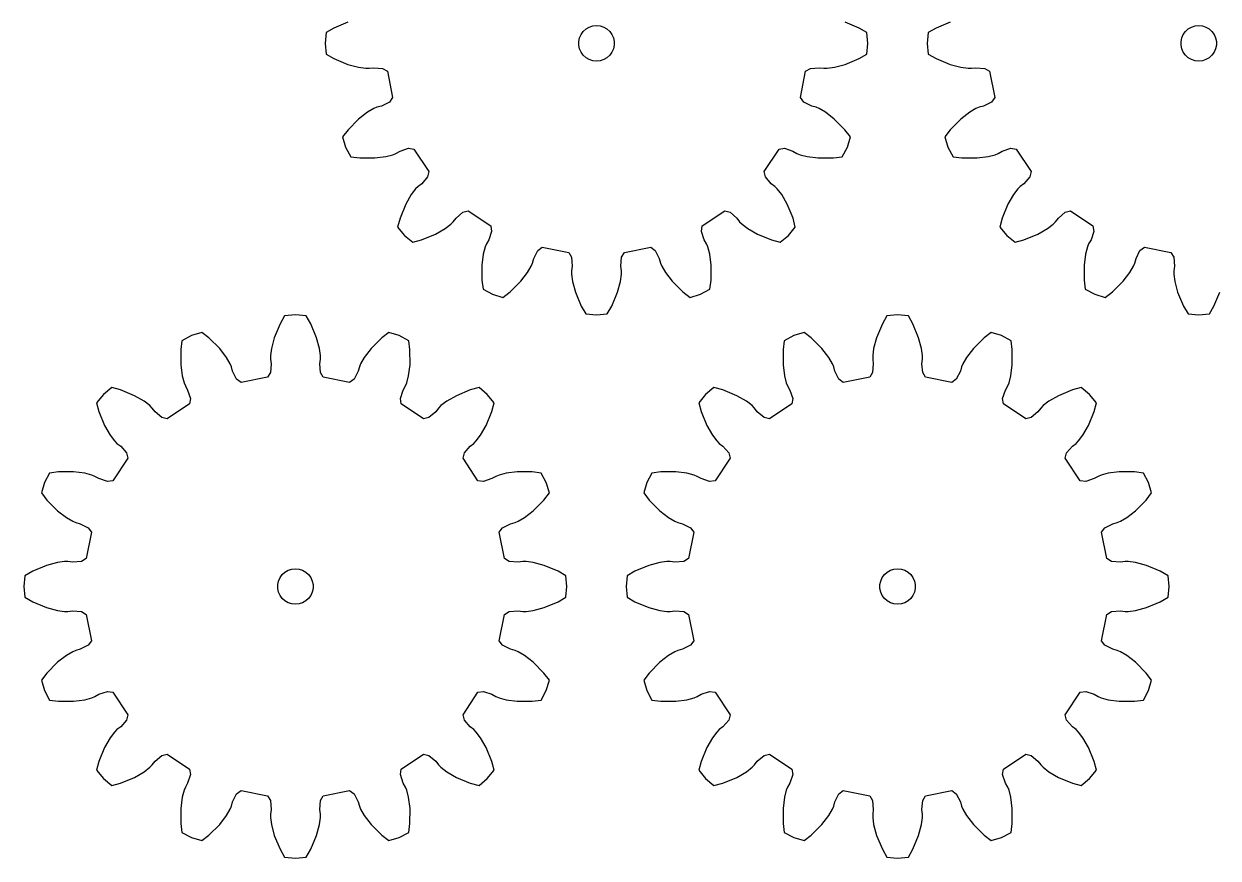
# Model space of a CAD drawing. Extents: x 0 to 198, y 0 to 229.
# Drawn here: x 0 to 100.8, y 0 to 70.4 of the extents above; entities that cross this region are included whole.
import ezdxf

# ---------------------------------------------------------------- set-up
doc = ezdxf.new("R2010")
doc.units = 0

msp = doc.modelspace()

# ---------------------------------------------------------------- linework, layer by layer
for p, q in [((25.51, 69.66), (25.42, 68.75)), ((26.17, 70.04), (25.51, 69.66)), ((27.34, 70.53), (26.17, 70.04)), ((47.04, 69.5), (47.22, 69.76)), ((47.22, 69.76), (47.45, 69.97)), ((47.45, 69.97), (47.73, 70.13)), ((47.73, 70.13), (48.02, 70.22)), ((48.02, 70.22), (48.34, 70.25)), ((48.34, 70.25), (48.65, 70.22)), ((48.65, 70.22), (48.95, 70.13)), ((48.95, 70.13), (49.22, 69.97)), ((49.22, 69.97), (49.45, 69.76)), ((49.45, 69.76), (49.64, 69.5)), ((70.51, 70.04), (69.33, 70.53)), ((71.17, 69.66), (70.51, 70.04)), ((71.25, 68.75), (71.17, 69.66)), ((76.34, 69.66), (76.25, 68.75)), ((77, 70.04), (76.34, 69.66)), ((78.18, 70.53), (77, 70.04)), ((97.87, 69.5), (98.06, 69.76)), ((98.06, 69.76), (98.29, 69.97)), ((98.29, 69.97), (98.56, 70.13)), ((98.56, 70.13), (98.86, 70.22)), ((98.86, 70.22), (99.17, 70.25)), ((99.17, 70.25), (99.49, 70.22)), ((99.49, 70.22), (99.78, 70.13)), ((99.78, 70.13), (100.05, 69.97)), ((100.05, 69.97), (100.29, 69.76)), ((100.29, 69.76), (100.47, 69.5)), ((25.42, 68.75), (25.51, 67.85)), ((46.84, 68.91), (46.91, 69.22)), ((46.84, 68.6), (46.84, 68.91)), ((46.91, 68.29), (46.84, 68.6)), ((46.91, 69.22), (47.04, 69.5)), ((49.64, 69.5), (49.76, 69.22)), ((49.76, 69.22), (49.83, 68.91)), ((49.83, 68.6), (49.76, 68.29)), ((49.83, 68.91), (49.83, 68.6)), ((71.17, 67.85), (71.25, 68.75)), ((76.25, 68.75), (76.34, 67.85)), ((97.68, 68.91), (97.75, 69.22)), ((97.68, 68.6), (97.68, 68.91)), ((97.75, 68.29), (97.68, 68.6)), ((97.75, 69.22), (97.87, 69.5)), ((100.47, 69.5), (100.6, 69.22)), ((100.6, 69.22), (100.67, 68.91)), ((100.67, 68.6), (100.6, 68.29)), ((100.67, 68.91), (100.67, 68.6)), ((25.51, 67.85), (26.17, 67.47)), ((47.04, 68), (46.91, 68.29)), ((47.22, 67.75), (47.04, 68)), ((47.45, 67.54), (47.22, 67.75)), ((49.45, 67.75), (49.22, 67.54)), ((49.64, 68), (49.45, 67.75)), ((49.76, 68.29), (49.64, 68)), ((70.51, 67.47), (71.17, 67.85)), ((76.34, 67.85), (77, 67.47)), ((97.87, 68), (97.75, 68.29)), ((98.06, 67.75), (97.87, 68)), ((98.29, 67.54), (98.06, 67.75)), ((100.29, 67.75), (100.05, 67.54)), ((100.47, 68), (100.29, 67.75)), ((100.6, 68.29), (100.47, 68)), ((26.17, 67.47), (27.34, 66.98)), ((27.34, 66.98), (28.25, 66.73)), ((28.25, 66.73), (28.86, 66.65)), ((28.86, 66.65), (29.14, 66.65)), ((29.14, 66.65), (29.53, 66.7)), ((29.53, 66.7), (30.28, 66.64)), ((30.28, 66.64), (30.68, 66.4)), ((47.73, 67.38), (47.45, 67.54)), ((48.02, 67.29), (47.73, 67.38)), ((48.34, 67.25), (48.02, 67.29)), ((48.65, 67.29), (48.34, 67.25)), ((48.95, 67.38), (48.65, 67.29)), ((49.22, 67.54), (48.95, 67.38)), ((65.99, 66.4), (66.39, 66.64)), ((66.39, 66.64), (67.14, 66.7)), ((67.14, 66.7), (67.53, 66.65)), ((67.53, 66.65), (67.81, 66.65)), ((67.81, 66.65), (68.42, 66.73)), ((68.42, 66.73), (69.33, 66.98)), ((69.33, 66.98), (70.51, 67.47)), ((77, 67.47), (78.18, 66.98)), ((78.18, 66.98), (79.09, 66.73)), ((79.09, 66.73), (79.7, 66.65)), ((79.7, 66.65), (79.98, 66.65)), ((79.98, 66.65), (80.37, 66.7)), ((80.37, 66.7), (81.12, 66.64)), ((81.12, 66.64), (81.52, 66.4)), ((98.56, 67.38), (98.29, 67.54)), ((98.86, 67.29), (98.56, 67.38)), ((99.17, 67.25), (98.86, 67.29)), ((99.49, 67.29), (99.17, 67.25)), ((99.78, 67.38), (99.49, 67.29)), ((100.05, 67.54), (99.78, 67.38)), ((30.68, 66.4), (31.12, 64.17)), ((65.55, 64.17), (65.99, 66.4)), ((81.52, 66.4), (81.96, 64.17)), ((30.85, 63.8), (30.18, 63.46)), ((31.12, 64.17), (30.85, 63.8)), ((65.83, 63.8), (65.55, 64.17)), ((66.5, 63.46), (65.83, 63.8)), ((81.68, 63.8), (81.01, 63.46)), ((81.96, 64.17), (81.68, 63.8)), ((29.01, 62.94), (28.26, 62.36)), ((29.54, 63.25), (29.01, 62.94)), ((29.8, 63.36), (29.54, 63.25)), ((30.18, 63.46), (29.8, 63.36)), ((66.88, 63.36), (66.5, 63.46)), ((67.14, 63.25), (66.88, 63.36)), ((67.67, 62.94), (67.14, 63.25)), ((68.41, 62.36), (67.67, 62.94)), ((79.84, 62.94), (79.1, 62.36)), ((80.37, 63.25), (79.84, 62.94)), ((80.63, 63.36), (80.37, 63.25)), ((81.01, 63.46), (80.63, 63.36)), ((28.26, 62.36), (27.36, 61.46)), ((69.31, 61.46), (68.41, 62.36)), ((79.1, 62.36), (78.2, 61.46)), ((27.36, 61.46), (26.9, 60.86)), ((26.9, 60.86), (27.16, 59.98)), ((69.78, 60.86), (69.31, 61.46)), ((69.51, 59.98), (69.78, 60.86)), ((78.2, 61.46), (77.73, 60.86)), ((77.73, 60.86), (78, 59.98)), ((27.16, 59.98), (27.59, 59.18)), ((31.41, 59.46), (31.75, 59.66)), ((31.75, 59.66), (32.46, 59.9)), ((32.46, 59.9), (32.92, 59.83)), ((32.92, 59.83), (34.19, 57.93)), ((62.48, 57.93), (63.75, 59.83)), ((63.75, 59.83), (64.21, 59.9)), ((64.21, 59.9), (64.92, 59.66)), ((64.92, 59.66), (65.26, 59.46)), ((69.08, 59.18), (69.51, 59.98)), ((78, 59.98), (78.43, 59.18)), ((82.25, 59.46), (82.59, 59.66)), ((82.59, 59.66), (83.3, 59.9)), ((83.3, 59.9), (83.76, 59.83)), ((83.76, 59.83), (85.03, 57.93)), ((27.59, 59.18), (28.35, 59.08)), ((28.35, 59.08), (29.62, 59.08)), ((29.62, 59.08), (30.56, 59.2)), ((30.56, 59.2), (31.15, 59.35)), ((31.15, 59.35), (31.41, 59.46)), ((65.26, 59.46), (65.52, 59.35)), ((65.52, 59.35), (66.12, 59.2)), ((66.12, 59.2), (67.05, 59.08)), ((67.05, 59.08), (68.33, 59.08)), ((68.33, 59.08), (69.08, 59.18)), ((78.43, 59.18), (79.18, 59.08)), ((79.18, 59.08), (80.46, 59.08)), ((80.46, 59.08), (81.39, 59.2)), ((81.39, 59.2), (81.99, 59.35)), ((81.99, 59.35), (82.25, 59.46)), ((34.08, 57.48), (33.58, 56.91)), ((34.19, 57.93), (34.08, 57.48)), ((62.6, 57.48), (62.48, 57.93)), ((63.09, 56.91), (62.6, 57.48)), ((84.91, 57.48), (84.42, 56.91)), ((85.03, 57.93), (84.91, 57.48)), ((33.07, 56.47), (32.7, 55.99)), ((33.27, 56.67), (33.07, 56.47)), ((33.58, 56.91), (33.27, 56.67)), ((63.4, 56.67), (63.09, 56.91)), ((63.6, 56.47), (63.4, 56.67)), ((63.97, 55.99), (63.6, 56.47)), ((83.91, 56.47), (83.54, 55.99)), ((84.11, 56.67), (83.91, 56.47)), ((84.42, 56.91), (84.11, 56.67)), ((32.7, 55.99), (32.23, 55.17)), ((64.44, 55.17), (63.97, 55.99)), ((83.54, 55.99), (83.07, 55.17)), ((32.23, 55.17), (31.75, 53.99)), ((36.49, 54), (37.06, 54.5)), ((37.06, 54.5), (37.51, 54.61)), ((37.51, 54.61), (39.41, 53.34)), ((57.27, 53.34), (59.16, 54.61)), ((59.16, 54.61), (59.61, 54.5)), ((59.61, 54.5), (60.18, 54)), ((64.93, 53.99), (64.44, 55.17)), ((83.07, 55.17), (82.58, 53.99)), ((87.33, 54), (87.9, 54.5)), ((87.9, 54.5), (88.35, 54.61)), ((88.35, 54.61), (90.24, 53.34)), ((31.75, 53.99), (31.55, 53.25)), ((35.57, 53.12), (36.05, 53.49)), ((36.05, 53.49), (36.25, 53.69)), ((36.25, 53.69), (36.49, 54)), ((60.18, 54), (60.42, 53.69)), ((60.42, 53.69), (60.62, 53.49)), ((60.62, 53.49), (61.11, 53.12)), ((65.12, 53.25), (64.93, 53.99)), ((82.58, 53.99), (82.39, 53.25)), ((86.4, 53.12), (86.89, 53.49)), ((86.89, 53.49), (87.09, 53.69)), ((87.09, 53.69), (87.33, 54)), ((31.55, 53.25), (32.13, 52.55)), ((32.13, 52.55), (32.84, 51.97)), ((33.57, 52.17), (34.75, 52.65)), ((34.75, 52.65), (35.57, 53.12)), ((39.48, 52.88), (39.24, 52.17)), ((39.41, 53.34), (39.48, 52.88)), ((57.2, 52.88), (57.27, 53.34)), ((57.43, 52.17), (57.2, 52.88)), ((61.11, 53.12), (61.92, 52.65)), ((61.92, 52.65), (63.1, 52.17)), ((63.84, 51.97), (64.54, 52.55)), ((64.54, 52.55), (65.12, 53.25)), ((82.39, 53.25), (82.97, 52.55)), ((82.97, 52.55), (83.67, 51.97)), ((84.41, 52.17), (85.59, 52.65)), ((85.59, 52.65), (86.4, 53.12)), ((90.31, 52.88), (90.08, 52.17)), ((90.24, 53.34), (90.31, 52.88)), ((32.84, 51.97), (33.57, 52.17)), ((38.94, 51.57), (38.78, 50.97)), ((39.04, 51.83), (38.94, 51.57)), ((39.24, 52.17), (39.04, 51.83)), ((43.38, 51.27), (43.75, 51.54)), ((43.75, 51.54), (45.99, 51.1)), ((50.69, 51.1), (52.92, 51.54)), ((52.92, 51.54), (53.3, 51.27)), ((57.63, 51.83), (57.43, 52.17)), ((57.74, 51.57), (57.63, 51.83)), ((57.89, 50.97), (57.74, 51.57)), ((63.1, 52.17), (63.84, 51.97)), ((83.67, 51.97), (84.41, 52.17)), ((89.77, 51.57), (89.62, 50.97)), ((89.88, 51.83), (89.77, 51.57)), ((90.08, 52.17), (89.88, 51.83)), ((94.21, 51.27), (94.59, 51.54)), ((94.59, 51.54), (96.82, 51.1)), ((38.78, 50.97), (38.66, 50.04)), ((42.94, 50.21), (43.04, 50.59)), ((43.04, 50.59), (43.38, 51.27)), ((45.99, 51.1), (46.23, 50.7)), ((46.23, 50.7), (46.28, 49.95)), ((50.39, 49.95), (50.45, 50.7)), ((50.45, 50.7), (50.69, 51.1)), ((53.3, 51.27), (53.63, 50.59)), ((53.63, 50.59), (53.73, 50.21)), ((58.02, 50.04), (57.89, 50.97)), ((89.62, 50.97), (89.49, 50.04)), ((93.78, 50.21), (93.88, 50.59)), ((93.88, 50.59), (94.21, 51.27)), ((96.82, 51.1), (97.06, 50.7)), ((97.06, 50.7), (97.12, 49.95)), ((38.66, 50.04), (38.66, 48.76)), ((41.95, 48.68), (42.52, 49.42)), ((42.52, 49.42), (42.83, 49.95)), ((42.83, 49.95), (42.94, 50.21)), ((46.28, 49.95), (46.23, 49.56)), ((46.23, 49.56), (46.23, 49.28)), ((50.44, 49.56), (50.39, 49.95)), ((50.44, 49.28), (50.44, 49.56)), ((53.73, 50.21), (53.84, 49.95)), ((53.84, 49.95), (54.15, 49.42)), ((54.15, 49.42), (54.73, 48.68)), ((58.01, 48.76), (58.02, 50.04)), ((89.49, 50.04), (89.5, 48.76)), ((92.78, 48.68), (93.36, 49.42)), ((93.36, 49.42), (93.67, 49.95)), ((93.67, 49.95), (93.78, 50.21)), ((97.12, 49.95), (97.07, 49.56)), ((97.07, 49.56), (97.07, 49.28)), ((38.66, 48.76), (38.76, 48.01)), ((41.04, 47.78), (41.95, 48.68)), ((46.23, 49.28), (46.31, 48.67)), ((46.31, 48.67), (46.56, 47.76)), ((50.12, 47.76), (50.36, 48.67)), ((50.36, 48.67), (50.44, 49.28)), ((54.73, 48.68), (55.63, 47.78)), ((57.91, 48.01), (58.01, 48.76)), ((89.5, 48.76), (89.6, 48.01)), ((91.88, 47.78), (92.78, 48.68)), ((97.07, 49.28), (97.15, 48.67)), ((97.15, 48.67), (97.39, 47.76)), ((38.76, 48.01), (39.57, 47.58)), ((39.57, 47.58), (40.44, 47.32)), ((40.44, 47.32), (41.04, 47.78)), ((46.56, 47.76), (47.05, 46.58)), ((49.63, 46.58), (50.12, 47.76)), ((55.63, 47.78), (56.23, 47.32)), ((56.23, 47.32), (57.11, 47.58)), ((57.11, 47.58), (57.91, 48.01)), ((89.6, 48.01), (90.4, 47.58)), ((90.4, 47.58), (91.28, 47.32)), ((91.28, 47.32), (91.88, 47.78)), ((97.39, 47.76), (97.88, 46.58)), ((100.46, 46.58), (100.95, 47.76)), ((47.05, 46.58), (47.43, 45.93)), ((49.24, 45.93), (49.63, 46.58)), ((97.88, 46.58), (98.27, 45.93)), ((100.08, 45.93), (100.46, 46.58)), ((22.01, 45.75), (21.63, 45.09)), ((22.92, 45.84), (22.01, 45.75)), ((23.83, 45.75), (22.92, 45.84)), ((24.21, 45.09), (23.83, 45.75)), ((47.43, 45.93), (48.34, 45.84)), ((48.34, 45.84), (49.24, 45.93)), ((72.85, 45.75), (72.47, 45.09)), ((73.75, 45.84), (72.85, 45.75)), ((74.66, 45.75), (73.75, 45.84)), ((75.04, 45.09), (74.66, 45.75)), ((98.27, 45.93), (99.17, 45.84)), ((99.17, 45.84), (100.08, 45.93)), ((15.02, 44.36), (14.15, 44.09)), ((15.62, 43.9), (15.02, 44.36)), ((21.63, 45.09), (21.14, 43.91)), ((24.7, 43.91), (24.21, 45.09)), ((30.82, 44.36), (30.21, 43.9)), ((31.69, 44.09), (30.82, 44.36)), ((65.86, 44.36), (64.98, 44.09)), ((66.46, 43.9), (65.86, 44.36)), ((72.47, 45.09), (71.98, 43.91)), ((75.53, 43.91), (75.04, 45.09)), ((81.65, 44.36), (81.05, 43.9)), ((82.53, 44.09), (81.65, 44.36)), ((13.34, 43.66), (13.24, 42.91)), ((14.15, 44.09), (13.34, 43.66)), ((16.53, 43), (15.62, 43.9)), ((21.14, 43.91), (20.89, 43)), ((24.94, 43), (24.7, 43.91)), ((30.21, 43.9), (29.31, 43)), ((32.49, 43.66), (31.69, 44.09)), ((32.59, 42.91), (32.49, 43.66)), ((64.18, 43.66), (64.08, 42.91)), ((64.98, 44.09), (64.18, 43.66)), ((67.36, 43), (66.46, 43.9)), ((71.98, 43.91), (71.73, 43)), ((75.78, 43), (75.53, 43.91)), ((81.05, 43.9), (80.15, 43)), ((83.33, 43.66), (82.53, 44.09)), ((83.43, 42.91), (83.33, 43.66)), ((13.24, 42.91), (13.24, 41.63)), ((17.1, 42.25), (16.53, 43)), ((20.89, 43), (20.81, 42.4)), ((20.81, 42.4), (20.81, 42.11)), ((25.03, 42.4), (24.94, 43)), ((25.03, 42.11), (25.03, 42.4)), ((29.31, 43), (28.73, 42.25)), ((32.6, 41.63), (32.59, 42.91)), ((64.08, 42.91), (64.08, 41.63)), ((67.94, 42.25), (67.36, 43)), ((71.73, 43), (71.65, 42.4)), ((71.65, 42.4), (71.65, 42.11)), ((75.86, 42.4), (75.78, 43)), ((75.86, 42.11), (75.86, 42.4)), ((80.15, 43), (79.57, 42.25)), ((83.43, 41.63), (83.43, 42.91)), ((13.24, 41.63), (13.36, 40.7)), ((17.41, 41.72), (17.1, 42.25)), ((17.52, 41.46), (17.41, 41.72)), ((17.62, 41.08), (17.52, 41.46)), ((20.81, 42.11), (20.86, 41.72)), ((20.86, 41.72), (20.81, 40.97)), ((24.98, 41.72), (25.03, 42.11)), ((25.03, 40.97), (24.98, 41.72)), ((28.32, 41.46), (28.21, 41.08)), ((28.42, 41.72), (28.32, 41.46)), ((28.73, 42.25), (28.42, 41.72)), ((32.48, 40.7), (32.6, 41.63)), ((64.08, 41.63), (64.2, 40.7)), ((68.25, 41.72), (67.94, 42.25)), ((68.36, 41.46), (68.25, 41.72)), ((68.46, 41.08), (68.36, 41.46)), ((71.7, 41.72), (71.64, 40.97)), ((71.65, 42.11), (71.7, 41.72)), ((75.81, 41.72), (75.86, 42.11)), ((75.87, 40.97), (75.81, 41.72)), ((79.15, 41.46), (79.05, 41.08)), ((79.26, 41.72), (79.15, 41.46)), ((79.57, 42.25), (79.26, 41.72)), ((83.31, 40.7), (83.43, 41.63)), ((13.36, 40.7), (13.52, 40.11)), ((17.96, 40.41), (17.62, 41.08)), ((18.33, 40.13), (17.96, 40.41)), ((20.57, 40.57), (18.33, 40.13)), ((20.81, 40.97), (20.57, 40.57)), ((25.27, 40.57), (25.03, 40.97)), ((27.5, 40.13), (25.27, 40.57)), ((27.88, 40.41), (27.5, 40.13)), ((28.21, 41.08), (27.88, 40.41)), ((32.32, 40.11), (32.48, 40.7)), ((64.2, 40.7), (64.35, 40.11)), ((68.8, 40.41), (68.46, 41.08)), ((69.17, 40.13), (68.8, 40.41)), ((71.4, 40.57), (69.17, 40.13)), ((71.64, 40.97), (71.4, 40.57)), ((76.11, 40.57), (75.87, 40.97)), ((78.34, 40.13), (76.11, 40.57)), ((78.71, 40.41), (78.34, 40.13)), ((79.05, 41.08), (78.71, 40.41)), ((83.16, 40.11), (83.31, 40.7)), ((7.42, 39.7), (6.71, 39.12)), ((8.15, 39.51), (7.42, 39.7)), ((9.33, 39.02), (8.15, 39.51)), ((13.52, 40.11), (13.63, 39.85)), ((13.63, 39.85), (13.82, 39.5)), ((13.82, 39.5), (14.06, 38.79)), ((31.78, 38.79), (32.02, 39.5)), ((32.02, 39.5), (32.21, 39.85)), ((32.21, 39.85), (32.32, 40.11)), ((37.68, 39.51), (36.51, 39.02)), ((38.42, 39.7), (37.68, 39.51)), ((39.12, 39.12), (38.42, 39.7)), ((58.25, 39.7), (57.55, 39.12)), ((58.99, 39.51), (58.25, 39.7)), ((60.17, 39.02), (58.99, 39.51)), ((64.35, 40.11), (64.46, 39.85)), ((64.46, 39.85), (64.66, 39.5)), ((64.66, 39.5), (64.9, 38.79)), ((82.61, 38.79), (82.85, 39.5)), ((82.85, 39.5), (83.05, 39.85)), ((83.05, 39.85), (83.16, 40.11)), ((88.52, 39.51), (87.34, 39.02)), ((89.26, 39.7), (88.52, 39.51)), ((89.96, 39.12), (89.26, 39.7)), ((6.71, 39.12), (6.13, 38.42)), ((6.13, 38.42), (6.33, 37.68)), ((10.15, 38.55), (9.33, 39.02)), ((10.64, 38.18), (10.15, 38.55)), ((13.99, 38.33), (12.1, 37.07)), ((14.06, 38.79), (13.99, 38.33)), ((31.85, 38.33), (31.78, 38.79)), ((33.74, 37.07), (31.85, 38.33)), ((35.69, 38.55), (35.2, 38.18)), ((36.51, 39.02), (35.69, 38.55)), ((39.7, 38.42), (39.12, 39.12)), ((39.51, 37.68), (39.7, 38.42)), ((57.55, 39.12), (56.97, 38.42)), ((56.97, 38.42), (57.17, 37.68)), ((60.99, 38.55), (60.17, 39.02)), ((61.47, 38.18), (60.99, 38.55)), ((64.83, 38.33), (62.93, 37.07)), ((64.9, 38.79), (64.83, 38.33)), ((82.68, 38.33), (82.61, 38.79)), ((84.58, 37.07), (82.68, 38.33)), ((86.52, 38.55), (86.04, 38.18)), ((87.34, 39.02), (86.52, 38.55)), ((90.54, 38.42), (89.96, 39.12)), ((90.34, 37.68), (90.54, 38.42)), ((6.33, 37.68), (6.81, 36.51)), ((10.84, 37.98), (10.64, 38.18)), ((11.08, 37.67), (10.84, 37.98)), ((11.64, 37.18), (11.08, 37.67)), ((34.76, 37.67), (34.19, 37.18)), ((35, 37.98), (34.76, 37.67)), ((35.2, 38.18), (35, 37.98)), ((39.02, 36.51), (39.51, 37.68)), ((57.17, 37.68), (57.65, 36.51)), ((61.67, 37.98), (61.47, 38.18)), ((61.91, 37.67), (61.67, 37.98)), ((62.48, 37.18), (61.91, 37.67)), ((85.6, 37.67), (85.03, 37.18)), ((85.84, 37.98), (85.6, 37.67)), ((86.04, 38.18), (85.84, 37.98)), ((89.86, 36.51), (90.34, 37.68)), ((6.81, 36.51), (7.28, 35.69)), ((12.1, 37.07), (11.64, 37.18)), ((34.19, 37.18), (33.74, 37.07)), ((38.55, 35.69), (39.02, 36.51)), ((57.65, 36.51), (58.12, 35.69)), ((62.93, 37.07), (62.48, 37.18)), ((85.03, 37.18), (84.58, 37.07)), ((89.39, 35.69), (89.86, 36.51)), ((7.28, 35.69), (7.66, 35.2)), ((38.18, 35.2), (38.55, 35.69)), ((58.12, 35.69), (58.49, 35.2)), ((89.02, 35.2), (89.39, 35.69)), ((7.66, 35.2), (7.86, 35)), ((7.86, 35), (8.17, 34.76)), ((8.17, 34.76), (8.66, 34.19)), ((37.18, 34.19), (37.67, 34.76)), ((37.67, 34.76), (37.98, 35)), ((37.98, 35), (38.18, 35.2)), ((58.49, 35.2), (58.69, 35)), ((58.69, 35), (59, 34.76)), ((59, 34.76), (59.5, 34.19)), ((88.01, 34.19), (88.51, 34.76)), ((88.51, 34.76), (88.82, 35)), ((88.82, 35), (89.02, 35.2)), ((8.77, 33.74), (7.51, 31.85)), ((8.66, 34.19), (8.77, 33.74)), ((37.07, 33.74), (37.18, 34.19)), ((38.33, 31.85), (37.07, 33.74)), ((59.61, 33.74), (58.34, 31.85)), ((59.5, 34.19), (59.61, 33.74)), ((87.9, 33.74), (88.01, 34.19)), ((89.17, 31.85), (87.9, 33.74)), ((2.17, 32.49), (1.74, 31.69)), ((2.93, 32.59), (2.17, 32.49)), ((4.2, 32.6), (2.93, 32.59)), ((5.14, 32.48), (4.2, 32.6)), ((5.73, 32.32), (5.14, 32.48)), ((5.99, 32.21), (5.73, 32.32)), ((40.11, 32.32), (39.85, 32.21)), ((40.7, 32.48), (40.11, 32.32)), ((41.63, 32.6), (40.7, 32.48)), ((42.91, 32.59), (41.63, 32.6)), ((43.66, 32.49), (42.91, 32.59)), ((44.09, 31.69), (43.66, 32.49)), ((53.01, 32.49), (52.58, 31.69)), ((53.76, 32.59), (53.01, 32.49)), ((55.04, 32.6), (53.76, 32.59)), ((55.97, 32.48), (55.04, 32.6)), ((56.57, 32.32), (55.97, 32.48)), ((56.83, 32.21), (56.57, 32.32)), ((90.94, 32.32), (90.68, 32.21)), ((91.54, 32.48), (90.94, 32.32)), ((92.47, 32.6), (91.54, 32.48)), ((93.75, 32.59), (92.47, 32.6)), ((94.5, 32.49), (93.75, 32.59)), ((94.93, 31.69), (94.5, 32.49)), ((1.74, 31.69), (1.48, 30.82)), ((6.33, 32.02), (5.99, 32.21)), ((7.05, 31.78), (6.33, 32.02)), ((7.51, 31.85), (7.05, 31.78)), ((38.79, 31.78), (38.33, 31.85)), ((39.5, 32.02), (38.79, 31.78)), ((39.85, 32.21), (39.5, 32.02)), ((44.36, 30.82), (44.09, 31.69)), ((52.58, 31.69), (52.32, 30.82)), ((57.17, 32.02), (56.83, 32.21)), ((57.88, 31.78), (57.17, 32.02)), ((58.34, 31.85), (57.88, 31.78)), ((89.63, 31.78), (89.17, 31.85)), ((90.34, 32.02), (89.63, 31.78)), ((90.68, 32.21), (90.34, 32.02)), ((95.19, 30.82), (94.93, 31.69)), ((1.48, 30.82), (1.94, 30.21)), ((43.9, 30.21), (44.36, 30.82)), ((52.32, 30.82), (52.78, 30.21)), ((94.73, 30.21), (95.19, 30.82)), ((1.94, 30.21), (2.84, 29.31)), ((2.84, 29.31), (3.59, 28.73)), ((42.25, 28.73), (43, 29.31)), ((43, 29.31), (43.9, 30.21)), ((52.78, 30.21), (53.68, 29.31)), ((53.68, 29.31), (54.42, 28.73)), ((93.09, 28.73), (93.83, 29.31)), ((93.83, 29.31), (94.73, 30.21)), ((3.59, 28.73), (4.12, 28.42)), ((4.12, 28.42), (4.38, 28.32)), ((4.38, 28.32), (4.76, 28.21)), ((41.08, 28.21), (41.46, 28.32)), ((41.46, 28.32), (41.72, 28.42)), ((41.72, 28.42), (42.25, 28.73)), ((54.42, 28.73), (54.95, 28.42)), ((54.95, 28.42), (55.21, 28.32)), ((55.21, 28.32), (55.59, 28.21)), ((91.92, 28.21), (92.3, 28.32)), ((92.3, 28.32), (92.56, 28.42)), ((92.56, 28.42), (93.09, 28.73)), ((4.76, 28.21), (5.43, 27.88)), ((5.71, 27.5), (5.26, 25.27)), ((5.43, 27.88), (5.71, 27.5)), ((40.13, 27.5), (40.41, 27.88)), ((40.57, 25.27), (40.13, 27.5)), ((40.41, 27.88), (41.08, 28.21)), ((55.59, 28.21), (56.27, 27.88)), ((56.54, 27.5), (56.1, 25.27)), ((56.27, 27.88), (56.54, 27.5)), ((90.97, 27.5), (91.24, 27.88)), ((91.41, 25.27), (90.97, 27.5)), ((91.24, 27.88), (91.92, 28.21)), ((5.26, 25.27), (4.86, 25.03)), ((40.97, 25.03), (40.57, 25.27)), ((56.1, 25.27), (55.7, 25.03)), ((91.81, 25.03), (91.41, 25.27)), ((0.75, 24.21), (0.09, 23.83)), ((1.92, 24.7), (0.75, 24.21)), ((2.83, 24.94), (1.92, 24.7)), ((3.44, 25.03), (2.83, 24.94)), ((3.72, 25.03), (3.44, 25.03)), ((4.11, 24.98), (3.72, 25.03)), ((4.86, 25.03), (4.11, 24.98)), ((22.04, 24.13), (22.31, 24.29)), ((22.31, 24.29), (22.61, 24.39)), ((22.61, 24.39), (22.92, 24.42)), ((22.92, 24.42), (23.23, 24.39)), ((23.23, 24.39), (23.53, 24.29)), ((23.53, 24.29), (23.8, 24.13)), ((41.72, 24.98), (40.97, 25.03)), ((42.11, 25.03), (41.72, 24.98)), ((42.4, 25.03), (42.11, 25.03)), ((43, 24.94), (42.4, 25.03)), ((43.91, 24.7), (43, 24.94)), ((45.09, 24.21), (43.91, 24.7)), ((45.75, 23.83), (45.09, 24.21)), ((51.58, 24.21), (50.93, 23.83)), ((52.76, 24.7), (51.58, 24.21)), ((53.67, 24.94), (52.76, 24.7)), ((54.28, 25.03), (53.67, 24.94)), ((54.56, 25.03), (54.28, 25.03)), ((54.95, 24.98), (54.56, 25.03)), ((55.7, 25.03), (54.95, 24.98)), ((72.87, 24.13), (73.14, 24.29)), ((73.14, 24.29), (73.44, 24.39)), ((73.44, 24.39), (73.75, 24.42)), ((73.75, 24.42), (74.07, 24.39)), ((74.07, 24.39), (74.37, 24.29)), ((74.37, 24.29), (74.64, 24.13)), ((92.56, 24.98), (91.81, 25.03)), ((92.95, 25.03), (92.56, 24.98)), ((93.23, 25.03), (92.95, 25.03)), ((93.84, 24.94), (93.23, 25.03)), ((94.75, 24.7), (93.84, 24.94)), ((95.93, 24.21), (94.75, 24.7)), ((96.58, 23.83), (95.93, 24.21)), ((0.09, 23.83), (0, 22.92)), ((21.43, 23.08), (21.49, 23.38)), ((21.49, 23.38), (21.62, 23.67)), ((21.62, 23.67), (21.8, 23.92)), ((21.8, 23.92), (22.04, 24.13)), ((23.8, 24.13), (24.03, 23.92)), ((24.03, 23.92), (24.22, 23.67)), ((24.22, 23.67), (24.34, 23.38)), ((24.34, 23.38), (24.41, 23.08)), ((45.84, 22.92), (45.75, 23.83)), ((50.93, 23.83), (50.84, 22.92)), ((72.26, 23.08), (72.33, 23.38)), ((72.33, 23.38), (72.46, 23.67)), ((72.46, 23.67), (72.64, 23.92)), ((72.64, 23.92), (72.87, 24.13)), ((74.64, 24.13), (74.87, 23.92)), ((74.87, 23.92), (75.05, 23.67)), ((75.05, 23.67), (75.18, 23.38)), ((75.18, 23.38), (75.25, 23.08)), ((96.67, 22.92), (96.58, 23.83)), ((0, 22.92), (0.09, 22.01)), ((21.43, 22.76), (21.43, 23.08)), ((21.49, 22.45), (21.43, 22.76)), ((21.62, 22.17), (21.49, 22.45)), ((24.34, 22.45), (24.22, 22.17)), ((24.41, 22.76), (24.34, 22.45)), ((24.41, 23.08), (24.41, 22.76)), ((45.75, 22.01), (45.84, 22.92)), ((50.84, 22.92), (50.93, 22.01)), ((72.26, 22.76), (72.26, 23.08)), ((72.33, 22.45), (72.26, 22.76)), ((72.46, 22.17), (72.33, 22.45)), ((75.18, 22.45), (75.05, 22.17)), ((75.25, 22.76), (75.18, 22.45)), ((75.25, 23.08), (75.25, 22.76)), ((96.58, 22.01), (96.67, 22.92)), ((0.09, 22.01), (0.75, 21.63)), ((0.75, 21.63), (1.92, 21.14)), ((21.8, 21.91), (21.62, 22.17)), ((22.04, 21.7), (21.8, 21.91)), ((22.31, 21.55), (22.04, 21.7)), ((22.61, 21.45), (22.31, 21.55)), ((22.92, 21.42), (22.61, 21.45)), ((23.23, 21.45), (22.92, 21.42)), ((23.53, 21.55), (23.23, 21.45)), ((23.8, 21.7), (23.53, 21.55)), ((24.03, 21.91), (23.8, 21.7)), ((24.22, 22.17), (24.03, 21.91)), ((43.91, 21.14), (45.09, 21.63)), ((45.09, 21.63), (45.75, 22.01)), ((50.93, 22.01), (51.58, 21.63)), ((51.58, 21.63), (52.76, 21.14)), ((72.64, 21.91), (72.46, 22.17)), ((72.87, 21.7), (72.64, 21.91)), ((73.14, 21.55), (72.87, 21.7)), ((73.44, 21.45), (73.14, 21.55)), ((73.75, 21.42), (73.44, 21.45)), ((74.07, 21.45), (73.75, 21.42)), ((74.37, 21.55), (74.07, 21.45)), ((74.64, 21.7), (74.37, 21.55)), ((74.87, 21.91), (74.64, 21.7)), ((75.05, 22.17), (74.87, 21.91)), ((94.75, 21.14), (95.93, 21.63)), ((95.93, 21.63), (96.58, 22.01)), ((1.92, 21.14), (2.83, 20.89)), ((2.83, 20.89), (3.44, 20.81)), ((3.44, 20.81), (3.72, 20.81)), ((3.72, 20.81), (4.11, 20.86)), ((4.11, 20.86), (4.86, 20.81)), ((4.86, 20.81), (5.26, 20.57)), ((5.26, 20.57), (5.71, 18.33)), ((40.13, 18.33), (40.57, 20.57)), ((40.57, 20.57), (40.97, 20.81)), ((40.97, 20.81), (41.72, 20.86)), ((41.72, 20.86), (42.11, 20.81)), ((42.11, 20.81), (42.4, 20.81)), ((42.4, 20.81), (43, 20.89)), ((43, 20.89), (43.91, 21.14)), ((52.76, 21.14), (53.67, 20.89)), ((53.67, 20.89), (54.28, 20.81)), ((54.28, 20.81), (54.56, 20.81)), ((54.56, 20.81), (54.95, 20.86)), ((54.95, 20.86), (55.7, 20.81)), ((55.7, 20.81), (56.1, 20.57)), ((56.1, 20.57), (56.54, 18.33)), ((90.97, 18.33), (91.41, 20.57)), ((91.41, 20.57), (91.81, 20.81)), ((91.81, 20.81), (92.56, 20.86)), ((92.56, 20.86), (92.95, 20.81)), ((92.95, 20.81), (93.23, 20.81)), ((93.23, 20.81), (93.84, 20.89)), ((93.84, 20.89), (94.75, 21.14)), ((5.71, 18.33), (5.43, 17.96)), ((40.41, 17.96), (40.13, 18.33)), ((56.54, 18.33), (56.27, 17.96)), ((91.24, 17.96), (90.97, 18.33)), ((4.12, 17.41), (3.59, 17.1)), ((4.38, 17.52), (4.12, 17.41)), ((4.76, 17.62), (4.38, 17.52)), ((5.43, 17.96), (4.76, 17.62)), ((41.08, 17.62), (40.41, 17.96)), ((41.46, 17.52), (41.08, 17.62)), ((41.72, 17.41), (41.46, 17.52)), ((42.25, 17.1), (41.72, 17.41)), ((54.95, 17.41), (54.42, 17.1)), ((55.21, 17.52), (54.95, 17.41)), ((55.59, 17.62), (55.21, 17.52)), ((56.27, 17.96), (55.59, 17.62)), ((91.92, 17.62), (91.24, 17.96)), ((92.3, 17.52), (91.92, 17.62)), ((92.56, 17.41), (92.3, 17.52)), ((93.09, 17.1), (92.56, 17.41)), ((2.84, 16.53), (1.94, 15.62)), ((3.59, 17.1), (2.84, 16.53)), ((43, 16.53), (42.25, 17.1)), ((43.9, 15.62), (43, 16.53)), ((53.68, 16.53), (52.78, 15.62)), ((54.42, 17.1), (53.68, 16.53)), ((93.83, 16.53), (93.09, 17.1)), ((94.73, 15.62), (93.83, 16.53)), ((1.94, 15.62), (1.48, 15.02)), ((44.36, 15.02), (43.9, 15.62)), ((52.78, 15.62), (52.32, 15.02)), ((95.19, 15.02), (94.73, 15.62)), ((1.48, 15.02), (1.74, 14.15)), ((1.74, 14.15), (2.17, 13.34)), ((43.66, 13.34), (44.09, 14.15)), ((44.09, 14.15), (44.36, 15.02)), ((52.32, 15.02), (52.58, 14.15)), ((52.58, 14.15), (53.01, 13.34)), ((94.5, 13.34), (94.93, 14.15)), ((94.93, 14.15), (95.19, 15.02)), ((2.17, 13.34), (2.93, 13.24)), ((2.93, 13.24), (4.2, 13.24)), ((4.2, 13.24), (5.14, 13.36)), ((5.14, 13.36), (5.73, 13.52)), ((5.73, 13.52), (5.99, 13.63)), ((5.99, 13.63), (6.33, 13.82)), ((6.33, 13.82), (7.05, 14.06)), ((7.05, 14.06), (7.51, 13.99)), ((7.51, 13.99), (8.77, 12.1)), ((37.07, 12.1), (38.33, 13.99)), ((38.33, 13.99), (38.79, 14.06)), ((38.79, 14.06), (39.5, 13.82)), ((39.5, 13.82), (39.85, 13.63)), ((39.85, 13.63), (40.11, 13.52)), ((40.11, 13.52), (40.7, 13.36)), ((40.7, 13.36), (41.63, 13.24)), ((41.63, 13.24), (42.91, 13.24)), ((42.91, 13.24), (43.66, 13.34)), ((53.01, 13.34), (53.76, 13.24)), ((53.76, 13.24), (55.04, 13.24)), ((55.04, 13.24), (55.97, 13.36)), ((55.97, 13.36), (56.57, 13.52)), ((56.57, 13.52), (56.83, 13.63)), ((56.83, 13.63), (57.17, 13.82)), ((57.17, 13.82), (57.88, 14.06)), ((57.88, 14.06), (58.34, 13.99)), ((58.34, 13.99), (59.61, 12.1)), ((87.9, 12.1), (89.17, 13.99)), ((89.17, 13.99), (89.63, 14.06)), ((89.63, 14.06), (90.34, 13.82)), ((90.34, 13.82), (90.68, 13.63)), ((90.68, 13.63), (90.94, 13.52)), ((90.94, 13.52), (91.54, 13.36)), ((91.54, 13.36), (92.47, 13.24)), ((92.47, 13.24), (93.75, 13.24)), ((93.75, 13.24), (94.5, 13.34)), ((8.66, 11.64), (8.17, 11.08)), ((8.77, 12.1), (8.66, 11.64)), ((37.18, 11.64), (37.07, 12.1)), ((37.67, 11.08), (37.18, 11.64)), ((59.5, 11.64), (59, 11.08)), ((59.61, 12.1), (59.5, 11.64)), ((88.01, 11.64), (87.9, 12.1)), ((88.51, 11.08), (88.01, 11.64)), ((7.28, 10.15), (6.81, 9.33)), ((7.66, 10.64), (7.28, 10.15)), ((7.86, 10.84), (7.66, 10.64)), ((8.17, 11.08), (7.86, 10.84)), ((37.98, 10.84), (37.67, 11.08)), ((38.18, 10.64), (37.98, 10.84)), ((38.55, 10.15), (38.18, 10.64)), ((39.02, 9.33), (38.55, 10.15)), ((58.12, 10.15), (57.65, 9.33)), ((58.49, 10.64), (58.12, 10.15)), ((58.69, 10.84), (58.49, 10.64)), ((59, 11.08), (58.69, 10.84)), ((88.82, 10.84), (88.51, 11.08)), ((89.02, 10.64), (88.82, 10.84)), ((89.39, 10.15), (89.02, 10.64)), ((89.86, 9.33), (89.39, 10.15)), ((6.81, 9.33), (6.33, 8.15)), ((39.51, 8.15), (39.02, 9.33)), ((57.65, 9.33), (57.17, 8.15)), ((90.34, 8.15), (89.86, 9.33)), ((6.33, 8.15), (6.13, 7.42)), ((10.84, 7.86), (11.08, 8.17)), ((11.08, 8.17), (11.64, 8.66)), ((11.64, 8.66), (12.1, 8.77)), ((12.1, 8.77), (13.99, 7.51)), ((31.85, 7.51), (33.74, 8.77)), ((33.74, 8.77), (34.19, 8.66)), ((34.19, 8.66), (34.76, 8.17)), ((34.76, 8.17), (35, 7.86)), ((39.7, 7.42), (39.51, 8.15)), ((57.17, 8.15), (56.97, 7.42)), ((61.67, 7.86), (61.91, 8.17)), ((61.91, 8.17), (62.48, 8.66)), ((62.48, 8.66), (62.93, 8.77)), ((62.93, 8.77), (64.83, 7.51)), ((82.68, 7.51), (84.58, 8.77)), ((84.58, 8.77), (85.03, 8.66)), ((85.03, 8.66), (85.6, 8.17)), ((85.6, 8.17), (85.84, 7.86)), ((90.54, 7.42), (90.34, 8.15)), ((6.13, 7.42), (6.71, 6.71)), ((9.33, 6.81), (10.15, 7.28)), ((10.15, 7.28), (10.64, 7.66)), ((10.64, 7.66), (10.84, 7.86)), ((13.99, 7.51), (14.06, 7.05)), ((31.78, 7.05), (31.85, 7.51)), ((35, 7.86), (35.2, 7.66)), ((35.2, 7.66), (35.69, 7.28)), ((35.69, 7.28), (36.51, 6.81)), ((39.12, 6.71), (39.7, 7.42)), ((56.97, 7.42), (57.55, 6.71)), ((60.17, 6.81), (60.99, 7.28)), ((60.99, 7.28), (61.47, 7.66)), ((61.47, 7.66), (61.67, 7.86)), ((64.83, 7.51), (64.9, 7.05)), ((82.61, 7.05), (82.68, 7.51)), ((85.84, 7.86), (86.04, 7.66)), ((86.04, 7.66), (86.52, 7.28)), ((86.52, 7.28), (87.34, 6.81)), ((89.96, 6.71), (90.54, 7.42)), ((6.71, 6.71), (7.42, 6.13)), ((7.42, 6.13), (8.15, 6.33)), ((8.15, 6.33), (9.33, 6.81)), ((13.82, 6.33), (13.63, 5.99)), ((14.06, 7.05), (13.82, 6.33)), ((32.02, 6.33), (31.78, 7.05)), ((32.21, 5.99), (32.02, 6.33)), ((36.51, 6.81), (37.68, 6.33)), ((37.68, 6.33), (38.42, 6.13)), ((38.42, 6.13), (39.12, 6.71)), ((57.55, 6.71), (58.25, 6.13)), ((58.25, 6.13), (58.99, 6.33)), ((58.99, 6.33), (60.17, 6.81)), ((64.66, 6.33), (64.46, 5.99)), ((64.9, 7.05), (64.66, 6.33)), ((82.85, 6.33), (82.61, 7.05)), ((83.05, 5.99), (82.85, 6.33)), ((87.34, 6.81), (88.52, 6.33)), ((88.52, 6.33), (89.26, 6.13)), ((89.26, 6.13), (89.96, 6.71)), ((13.36, 5.14), (13.24, 4.2)), ((13.52, 5.73), (13.36, 5.14)), ((13.63, 5.99), (13.52, 5.73)), ((17.62, 4.76), (17.96, 5.43)), ((17.96, 5.43), (18.33, 5.71)), ((18.33, 5.71), (20.57, 5.26)), ((20.57, 5.26), (20.81, 4.86)), ((25.03, 4.86), (25.27, 5.26)), ((25.27, 5.26), (27.5, 5.71)), ((27.5, 5.71), (27.88, 5.43)), ((27.88, 5.43), (28.21, 4.76)), ((32.32, 5.73), (32.21, 5.99)), ((32.48, 5.14), (32.32, 5.73)), ((32.6, 4.2), (32.48, 5.14)), ((64.2, 5.14), (64.08, 4.2)), ((64.35, 5.73), (64.2, 5.14)), ((64.46, 5.99), (64.35, 5.73)), ((68.46, 4.76), (68.8, 5.43)), ((68.8, 5.43), (69.17, 5.71)), ((69.17, 5.71), (71.4, 5.26)), ((71.4, 5.26), (71.64, 4.86)), ((75.87, 4.86), (76.11, 5.26)), ((76.11, 5.26), (78.34, 5.71)), ((78.34, 5.71), (78.71, 5.43)), ((78.71, 5.43), (79.05, 4.76)), ((83.16, 5.73), (83.05, 5.99)), ((83.31, 5.14), (83.16, 5.73)), ((83.43, 4.2), (83.31, 5.14)), ((13.24, 4.2), (13.24, 2.93)), ((17.1, 3.59), (17.41, 4.12)), ((17.41, 4.12), (17.52, 4.38)), ((17.52, 4.38), (17.62, 4.76)), ((20.81, 4.86), (20.86, 4.11)), ((20.86, 4.11), (20.81, 3.72)), ((24.98, 4.11), (25.03, 4.86)), ((25.03, 3.72), (24.98, 4.11)), ((28.21, 4.76), (28.32, 4.38)), ((28.32, 4.38), (28.42, 4.12)), ((28.42, 4.12), (28.73, 3.59)), ((32.59, 2.93), (32.6, 4.2)), ((64.08, 4.2), (64.08, 2.93)), ((67.94, 3.59), (68.25, 4.12)), ((68.25, 4.12), (68.36, 4.38)), ((68.36, 4.38), (68.46, 4.76)), ((71.64, 4.86), (71.7, 4.11)), ((71.7, 4.11), (71.65, 3.72)), ((75.81, 4.11), (75.87, 4.86)), ((75.86, 3.72), (75.81, 4.11)), ((79.05, 4.76), (79.15, 4.38)), ((79.15, 4.38), (79.26, 4.12)), ((79.26, 4.12), (79.57, 3.59)), ((83.43, 2.93), (83.43, 4.2)), ((16.53, 2.84), (17.1, 3.59)), ((20.81, 3.72), (20.81, 3.44)), ((20.81, 3.44), (20.89, 2.83)), ((24.94, 2.83), (25.03, 3.44)), ((25.03, 3.44), (25.03, 3.72)), ((28.73, 3.59), (29.31, 2.84)), ((67.36, 2.84), (67.94, 3.59)), ((71.65, 3.72), (71.65, 3.44)), ((71.65, 3.44), (71.73, 2.83)), ((75.78, 2.83), (75.86, 3.44)), ((75.86, 3.44), (75.86, 3.72)), ((79.57, 3.59), (80.15, 2.84)), ((13.24, 2.93), (13.34, 2.17)), ((13.34, 2.17), (14.15, 1.74)), ((15.62, 1.94), (16.53, 2.84)), ((20.89, 2.83), (21.14, 1.92)), ((24.7, 1.92), (24.94, 2.83)), ((29.31, 2.84), (30.21, 1.94)), ((31.69, 1.74), (32.49, 2.17)), ((32.49, 2.17), (32.59, 2.93)), ((64.08, 2.93), (64.18, 2.17)), ((64.18, 2.17), (64.98, 1.74)), ((66.46, 1.94), (67.36, 2.84)), ((71.73, 2.83), (71.98, 1.92)), ((75.53, 1.92), (75.78, 2.83)), ((80.15, 2.84), (81.05, 1.94)), ((82.53, 1.74), (83.33, 2.17)), ((83.33, 2.17), (83.43, 2.93)), ((14.15, 1.74), (15.02, 1.48)), ((15.02, 1.48), (15.62, 1.94)), ((21.14, 1.92), (21.63, 0.75)), ((24.21, 0.75), (24.7, 1.92)), ((30.21, 1.94), (30.82, 1.48)), ((30.82, 1.48), (31.69, 1.74)), ((64.98, 1.74), (65.86, 1.48)), ((65.86, 1.48), (66.46, 1.94)), ((71.98, 1.92), (72.47, 0.75)), ((75.04, 0.75), (75.53, 1.92)), ((81.05, 1.94), (81.65, 1.48)), ((81.65, 1.48), (82.53, 1.74)), ((21.63, 0.75), (22.01, 0.09)), ((22.01, 0.09), (22.92, 0)), ((22.92, 0), (23.83, 0.09)), ((23.83, 0.09), (24.21, 0.75)), ((72.47, 0.75), (72.85, 0.09)), ((72.85, 0.09), (73.75, 0)), ((73.75, 0), (74.66, 0.09)), ((74.66, 0.09), (75.04, 0.75))]:
    msp.add_line(p, q)

doc.saveas('drawing.dxf')
